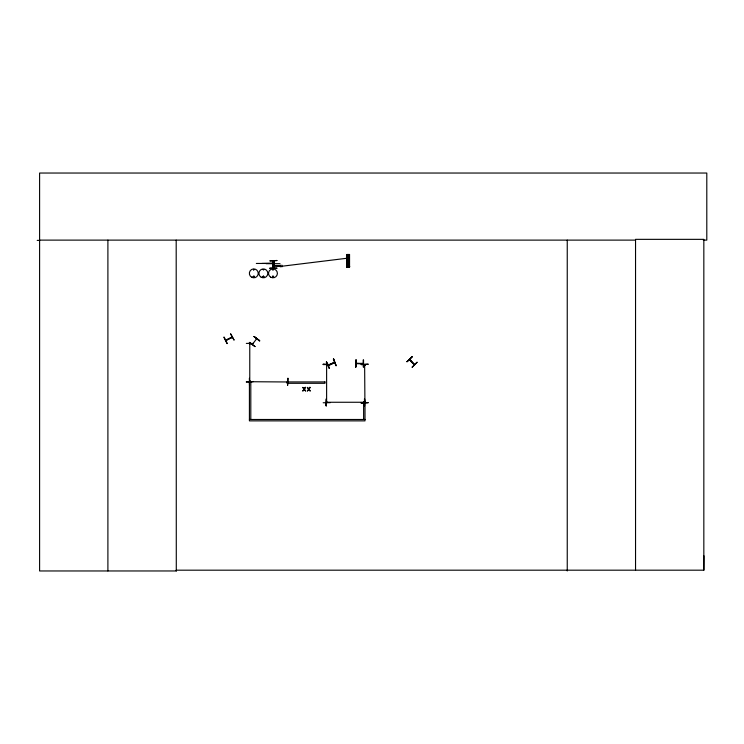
<?xml version="1.0" encoding="UTF-8"?>
<svg xmlns="http://www.w3.org/2000/svg" width="744" height="744" viewBox="0 0 744 744"><rect width="100%" height="100%" fill="white"/><g stroke="black" fill="none" stroke-linecap="round" stroke-linejoin="round"><path stroke-width="1.12" d="M703.322 240.117L706.8 240.117L706.8 173.036L39.599 173.036L39.599 570.964L176.291 570.964L176.198 570.183L703.833 570.183L703.936 555.796M225.748 340.166L232.128 337.023M231.496 337.311L231.598 337.739M333.87 362.607L334.698 362.523L328.216 365.267M250.096 344.109L250.058 343.616M249.724 381.495L249.77 380.751M250.058 381.514L249.733 380.9M326.904 365.388L326.858 364.616M326.895 402.532L326.607 401.899L326.895 402.662M364.886 364.616L364.886 365.406L364.634 364.616M364.923 402.662L364.476 398.831L364.523 405.936L364.579 398.831M253.137 276.508C254.271 279.195 254.811 274.378 253.165 276.684M263.729 269.672L263.004 269.57L263.683 269.849M262.911 276.563C263.767 278.303 263.971 275.354 263.013 276.48M264.046 276.861C262.855 274.397 262.483 278.572 263.934 277.01M272.481 276.684C274.341 275.354 272.183 278.433 272.853 276.275M273.578 276.852C272.555 274.192 271.876 278.991 273.653 276.684M409.925 359.984L409.767 359.287L414.454 364.514M250.049 381.44L249.77 380.826M364.597 364.765L364.923 365.257M364.913 402.588L364.634 364.69L364.616 365.313M252.188 344.23L252.969 343.793M252.43 344.323L256.671 338.734L256.438 339.515M328.346 365.462L328.123 365.006L328.932 364.96M410.279 359.845C406.271 357.743 422.313 372.26 409.618 359.594M253.499 269.495C254.206 271.123 253.974 268.156 253.555 269.923M253.388 276.442C253.685 278.47 254.857 275.299 253.388 276.582M273.662 264.734L273.113 264.752M250.263 381.998L249.51 382.007M364.504 402.504L363.788 402.513M363.081 363.667L362.384 363.714M254.067 336.558L259.805 340.78L254.076 336.548M255.025 346.565L249.287 342.352L254.997 346.602M327.118 402.225L326.43 402.262L364.495 402.262L363.779 402.262M363.035 363.714L356.144 363.388L356.711 363.714M412.027 356.72L407.005 361.77L412.009 356.702M406.94 361.696L412.241 356.953M326.616 365.332L326.616 364.616M333.991 362.514L334.028 362.988M223.879 337.255L227.041 343.626M230.612 333.944L234.109 340.148L230.696 333.898M225.925 340.352L232.24 337.246L226.027 340.473M326.346 362.058L329.434 368.475M328.113 365.034L334.502 362.272M329.48 368.457L326.374 362.04M273.057 270.053L273.057 269.3L272.871 270.016M281.883 266.24L349.364 257.963L346.992 257.963M246.338 343.393L253.453 343.449M323.184 364.272L330.289 364.588L323.184 364.244M323.184 364.588L330.289 364.541M361.203 364.541L368.308 364.197L361.203 364.634M250.207 381.719L249.566 381.719L287.491 381.97M246.348 381.923L253.453 381.514L246.348 381.96M249.519 385.401L249.37 378.287M327.146 402.504L326.616 402.69M330.289 402.662L323.184 402.755M361.212 403.071L368.317 402.662L361.212 403.099M37.2 240.396L39.599 240.386M39.599 240.117L635.543 240.117M346.992 255.787L349.364 255.787M346.992 256.661L349.364 256.661M346.992 259.117L349.364 259.117M346.992 260.419L349.364 260.419M273.578 263.199L261.925 263.45M273.578 263.45L256.336 263.45M266.092 263.674L280.023 263.674M272.974 264.036L273.755 264.036M272.974 264.334L273.755 264.334M272.974 264.529L273.755 264.529M272.974 264.827L273.755 264.827M272.62 265.915L280.302 265.813M346.992 266.017L349.364 266.017M272.62 266.11L274.378 266.11M280.302 266.213L274.378 265.813M346.602 266.38L349.764 266.38M269.812 268.091L276.917 267.989M269.812 268.352L276.917 268.352M363.184 359.957L363.277 367.071M356.144 363.388L363.081 363.37M356.218 363.677L363.184 363.639M249.417 419.486L365.006 419.486M254.123 336.483L259.582 341.04M224.139 337.125L227.283 343.505M333.349 359.101L336.121 365.648M326.625 361.937L329.387 368.494M326.607 401.974L326.616 402.616L326.616 364.69M326.356 398.831L326.356 405.936M703.833 570.183L703.833 239.345L635.543 239.345L635.543 570.183M567.244 240.117L567.244 570.964M363.621 419.486L363.621 401.89L365.006 401.89L365.006 420.872L249.417 420.872L249.417 381.56L250.802 381.56L250.802 419.486M363.546 359.957L363.546 367.071M355.976 359.957L355.976 367.071M349.392 254.476L349.364 267.319M349.187 254.476L349.178 267.319M349.076 267.319L349.029 254.476L348.899 267.319M348.778 254.476L348.722 267.319M348.545 267.319L347.82 267.319M347.643 267.329L347.634 254.485L347.457 267.329M347.429 254.485L347.327 267.329M347.271 254.485L347.281 267.329M347.02 254.485L346.992 267.329L346.871 254.485M281.883 265.124L281.883 266.901M280.302 265.124L280.302 266.901M273.857 260.884L273.857 267.989M273.755 260.884L273.755 267.989M272.918 260.884L272.974 267.989M272.871 260.884L272.871 267.989M249.77 343.542L249.77 381.467M176.189 240.117L176.291 570.964M107.899 240.117L107.899 570.964M347.671 259.637C348.313 261.646 349.234 258.214 347.671 259.637M305.124 387.364L304.212 388.833L302.743 387.364L303.905 389.233L302.715 391.112L304.184 389.614L305.672 391.112L304.491 389.214L305.663 387.364L305.124 387.364M309.737 387.364L308.825 388.833L307.356 387.364L308.518 389.233L307.328 391.112L308.797 389.614L310.285 391.112L309.104 389.214L310.276 387.364L309.737 387.364M417.059 362.272L412.046 367.331L417.049 362.263M334.726 362.598L328.309 365.388L334.726 362.598M333.628 358.98L336.028 365.685L333.628 358.98M287.937 378.287L287.584 385.401L287.937 378.287M326.402 398.831L326.058 405.945L326.393 398.831M349.55 254.476L346.806 254.485L346.806 267.329L349.55 267.319L349.55 254.476M276.917 260.521L269.812 260.884L276.917 260.484M356.069 359.957L355.678 367.071L356.069 359.957M324.951 381.923L287.026 381.923L287.026 383.3L324.951 383.3L324.951 381.923M274.155 267.989L274.155 260.884L274.118 267.989M272.611 267.989L272.611 260.884L272.574 267.989M251.584 277.214A4.445 4.445 0 0 0 258.242 273.364A4.445 4.445 0 0 0 251.584 269.514A4.445 4.445 0 0 0 251.584 277.214M270.742 277.214A4.445 4.445 0 0 0 277.4 273.364A4.445 4.445 0 0 0 270.742 269.514A4.445 4.445 0 0 0 270.742 277.214M261.163 277.214A4.445 4.445 0 0 0 267.821 273.364A4.445 4.445 0 0 0 261.163 269.514A4.445 4.445 0 0 0 261.163 277.214"/></g></svg>
